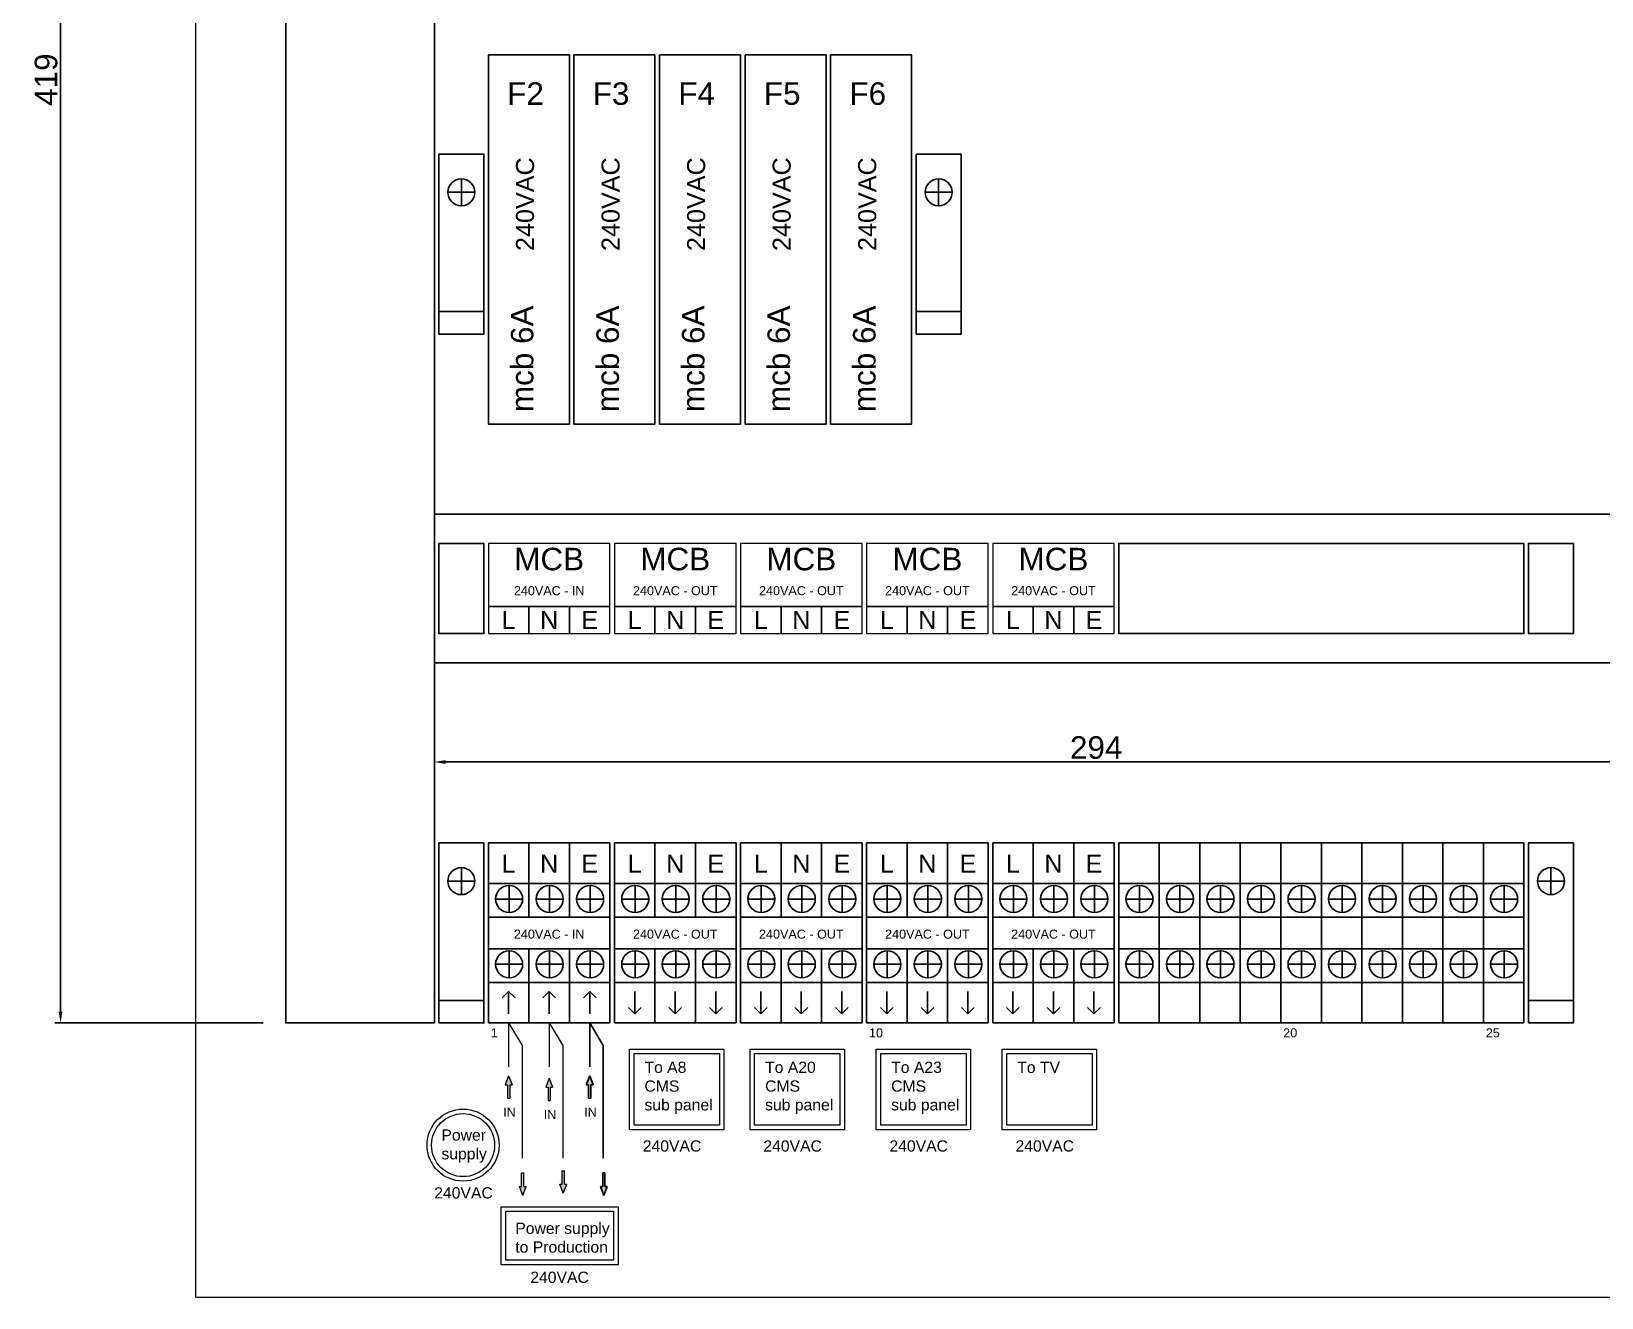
# Model space of a CAD drawing. Header units: millimetres. Extents: x -1052 to 3351, y 0 to 2015.
# Drawn here: x -36.5 to 312.3, y 271 to 552.3 of the extents above; entities that cross this region are included whole.
import ezdxf

# ---------------------------------------------------------------- set-up
doc = ezdxf.new("R2010")
doc.units = ezdxf.units.MM
doc.layers.add('ConnectionPoints', color=1, linetype='Continuous', lineweight=5)
doc.layers.add('Layer1', color=50, linetype='Continuous', lineweight=25)
doc.layers.add('DESC', color=150, linetype='Continuous')
doc.layers.add('Layer4', color=3, linetype='Continuous')
doc.styles.get("Standard").update_dxf_attribs({"font": 'arial.ttf'})
doc.dimstyles.new('ISO-25', dxfattribs={"dimtxt": 5, "dimasz": 2.5, "dimexe": 1.25, "dimexo": 5, "dimtad": 1, "dimtxsty": 'Standard', "dimcen": 2.5, "dimclrd": 5, "dimclre": 5, "dimclrt": 2, "dimadec": 0, "dimazin": 0, "dimtfac": 1, "dimtmove": 0, "dimatfit": 3, "dimfxl": 1, "dimlwe": -1, "dimarcsym": 0})

# ---------------------------------------------------------------- blocks, each defined once
blk = doc.blocks.new('*D818')
at = {"layer": 'Defpoints', "color": 0}
for p in [(20.04, 751.04), (-30, 332.04), (20.04, 332.04)]:
    blk.add_point(p, dxfattribs=at)
at = {"layer": 'Layer1', "color": 5, "linetype": 'Continuous'}
for p, q in [((15.04, 751.04), (-31.25, 751.04)), ((15.04, 332.04), (-31.25, 332.04))]:
    blk.add_line(p, q, dxfattribs=at)
at = {"layer": 'Layer1', "color": 5, "linetype": 'Continuous', "lineweight": -2}
blk.add_line((-30, 748.54), (-30, 334.54), dxfattribs=at)
at = {"layer": 'Layer1', "color": 5}
for points in [[(-29.58, 748.54), (-30.42, 748.54), (-30, 751.04)], [(-30.42, 334.54), (-29.58, 334.54), (-30, 332.04)]]:
    blk.add_solid(points, dxfattribs=at)
at = {"layer": 'Layer1', "color": 2, "insert": (-33.18, 541.54), "char_height": 5, "attachment_point": 5, "rotation": 90}
blk.add_mtext('419', dxfattribs=at)
blk = doc.blocks.new('*D819')
at = {"layer": 'Defpoints', "color": 0}
for p in [(53.04, 412.04), (347.04, 412.04), (347.04, 390)]:
    blk.add_point(p, dxfattribs=at)
at = {"layer": 'Layer1', "color": 5, "linetype": 'Continuous'}
for p, q in [((53.04, 407.04), (53.04, 388.75)), ((347.04, 407.04), (347.04, 388.75))]:
    blk.add_line(p, q, dxfattribs=at)
at = {"layer": 'Layer1', "color": 5, "linetype": 'Continuous', "lineweight": -2}
blk.add_line((55.54, 390), (344.54, 390), dxfattribs=at)
at = {"layer": 'Layer1', "color": 5}
for points in [[(55.54, 390.42), (55.54, 389.58), (53.04, 390)], [(344.54, 389.58), (344.54, 390.42), (347.04, 390)]]:
    blk.add_solid(points, dxfattribs=at)
at = {"layer": 'Layer1', "color": 2, "insert": (200.04, 393.18), "char_height": 5, "attachment_point": 5}
blk.add_mtext('294', dxfattribs=at)

msp = doc.modelspace()

# ---------------------------------------------------------------- hatches: boundary and pattern name
at = {"layer": 'ConnectionPoints'}
h = msp.add_hatch(color=256, dxfattribs=at)
h.dxf.hatch_style = 1
h.paths.add_polyline_path([(69.7923, 315.2993), (69.7923, 318.2993), (70.2923, 318.2993), (69.5423, 320.2993), (68.7923, 318.2993), (69.2923, 318.2993), (69.2923, 315.2993), (69.7923, 315.2993)], is_closed=False)
h = msp.add_hatch(color=256, dxfattribs=at)
h.dxf.hatch_style = 1
h.paths.add_polyline_path([(78.7923, 314.7993), (78.7923, 317.7993), (79.2923, 317.7993), (78.5423, 319.7993), (77.7923, 317.7993), (78.2923, 317.7993), (78.2923, 314.7993), (78.7923, 314.7993)], is_closed=False)
h = msp.add_hatch(color=256, dxfattribs=at)
h.dxf.hatch_style = 1
h.paths.add_polyline_path([(72.9291, 298.7241), (72.9291, 295.7241), (73.4291, 295.7241), (72.6791, 293.7241), (71.9291, 295.7241), (72.4291, 295.7241), (72.4291, 298.7241), (72.9291, 298.7241)], is_closed=False)
h = msp.add_hatch(color=256, dxfattribs=at)
h.dxf.hatch_style = 1
h.paths.add_polyline_path([(81.9291, 299.2241), (81.9291, 296.2241), (82.4291, 296.2241), (81.6791, 294.2241), (80.9291, 296.2241), (81.4291, 296.2241), (81.4291, 299.2241), (81.9291, 299.2241)], is_closed=False)
at = {"layer": 'Layer4'}
h = msp.add_hatch(color=256, dxfattribs=at)
h.dxf.hatch_style = 1
h.paths.add_polyline_path([(87.7923, 315.2993), (87.7923, 318.2993), (88.2923, 318.2993), (87.5423, 320.2993), (86.7923, 318.2993), (87.2923, 318.2993), (87.2923, 315.2993), (87.7923, 315.2993)], is_closed=False)
h = msp.add_hatch(color=256, dxfattribs=at)
h.dxf.hatch_style = 1
h.paths.add_polyline_path([(90.9291, 298.7241), (90.9291, 295.7241), (91.4291, 295.7241), (90.6791, 293.7241), (89.9291, 295.7241), (90.4291, 295.7241), (90.4291, 298.7241), (90.9291, 298.7241)], is_closed=False)

# ---------------------------------------------------------------- linework, layer by layer
for p, q in [((56.0423, 516.5404), (62.0423, 516.5404)), ((59.0423, 519.5404), (59.0423, 513.5404)), ((162.0423, 516.5404), (168.0423, 516.5404)), ((165.0423, 519.5404), (165.0423, 513.5404)), ((59.0423, 366.5404), (59.0423, 360.5404)), ((301.0423, 366.5404), (301.0423, 360.5404)), ((56.0423, 363.5404), (62.0423, 363.5404)), ((298.0423, 363.5404), (304.0423, 363.5404)), ((69.6423, 362.5704), (69.6423, 356.5704)), ((78.6423, 362.5704), (78.6423, 356.5704)), ((87.6423, 362.5704), (87.6423, 356.5704)), ((97.6423, 362.5704), (97.6423, 356.5704)), ((106.6423, 362.5704), (106.6423, 356.5704)), ((115.6423, 362.5704), (115.6423, 356.5704)), ((125.6423, 362.5704), (125.6423, 356.5704)), ((134.6423, 362.5704), (134.6423, 356.5704)), ((143.6423, 362.5704), (143.6423, 356.5704)), ((153.6423, 362.5704), (153.6423, 356.5704)), ((162.6423, 362.5704), (162.6423, 356.5704)), ((171.6423, 362.5704), (171.6423, 356.5704)), ((181.6423, 362.5704), (181.6423, 356.5704)), ((190.6423, 362.5704), (190.6423, 356.5704)), ((199.6423, 362.5704), (199.6423, 356.5704)), ((209.6423, 362.5704), (209.6423, 356.5704)), ((218.6423, 362.5704), (218.6423, 356.5704)), ((227.6423, 362.5704), (227.6423, 356.5704)), ((236.6423, 362.5704), (236.6423, 356.5704)), ((245.6423, 362.5704), (245.6423, 356.5704)), ((254.6423, 362.5704), (254.6423, 356.5704)), ((263.6423, 362.5704), (263.6423, 356.5704)), ((272.6423, 362.5704), (272.6423, 356.5704)), ((281.6423, 362.5704), (281.6423, 356.5704)), ((290.6423, 362.5704), (290.6423, 356.5704)), ((69.6423, 348.0704), (69.6423, 342.0704)), ((78.6423, 348.0704), (78.6423, 342.0704)), ((87.6423, 348.0704), (87.6423, 342.0704)), ((97.6423, 348.0704), (97.6423, 342.0704)), ((106.6423, 348.0704), (106.6423, 342.0704)), ((115.6423, 348.0704), (115.6423, 342.0704)), ((125.6423, 348.0704), (125.6423, 342.0704)), ((134.6423, 348.0704), (134.6423, 342.0704)), ((143.6423, 348.0704), (143.6423, 342.0704)), ((153.6423, 348.0704), (153.6423, 342.0704)), ((162.6423, 348.0704), (162.6423, 342.0704)), ((171.6423, 348.0704), (171.6423, 342.0704)), ((181.6423, 348.0704), (181.6423, 342.0704)), ((190.6423, 348.0704), (190.6423, 342.0704)), ((199.6423, 348.0704), (199.6423, 342.0704)), ((209.6423, 348.0704), (209.6423, 342.0704)), ((218.6423, 348.0704), (218.6423, 342.0704)), ((227.6423, 348.0704), (227.6423, 342.0704)), ((236.6423, 348.0704), (236.6423, 342.0704)), ((245.6423, 348.0704), (245.6423, 342.0704)), ((254.6423, 348.0704), (254.6423, 342.0704)), ((263.6423, 348.0704), (263.6423, 342.0704)), ((272.6423, 348.0704), (272.6423, 342.0704)), ((281.6423, 348.0704), (281.6423, 342.0704)), ((290.6423, 348.0704), (290.6423, 342.0704))]:
    msp.add_line(p, q)
at = {"color": 0}
for p, q in [((65.0423, 363.0372), (74.0423, 363.0372)), ((74.0423, 363.0372), (83.0423, 363.0372)), ((83.0423, 363.0372), (92.0423, 363.0372)), ((93.0423, 363.0372), (102.0423, 363.0372)), ((102.0423, 363.0372), (111.0423, 363.0372)), ((111.0423, 363.0372), (120.0423, 363.0372)), ((121.0423, 363.0372), (130.0423, 363.0372)), ((130.0423, 363.0372), (139.0423, 363.0372)), ((139.0423, 363.0372), (148.0423, 363.0372)), ((149.0423, 363.0372), (158.0423, 363.0372)), ((158.0423, 363.0372), (167.0423, 363.0372)), ((167.0423, 363.0372), (176.0423, 363.0372)), ((177.0423, 363.0372), (186.0423, 363.0372)), ((186.0423, 363.0372), (195.0423, 363.0372)), ((195.0423, 363.0372), (204.0423, 363.0372)), ((205.0423, 363.0372), (214.0423, 363.0372)), ((214.0423, 363.0372), (223.0423, 363.0372)), ((223.0423, 363.0372), (232.0423, 363.0372)), ((232.0423, 363.0372), (241.0423, 363.0372)), ((241.0423, 363.0372), (250.0423, 363.0372)), ((250.0423, 363.0372), (259.0423, 363.0372)), ((259.0423, 363.0372), (268.0423, 363.0372)), ((268.0423, 363.0372), (277.0423, 363.0372)), ((277.0423, 363.0372), (286.0423, 363.0372)), ((286.0423, 363.0372), (295.0423, 363.0372)), ((66.6423, 359.5704), (72.6423, 359.5704)), ((75.6423, 359.5704), (81.6423, 359.5704)), ((84.6423, 359.5704), (90.6423, 359.5704)), ((94.6423, 359.5704), (100.6423, 359.5704)), ((103.6423, 359.5704), (109.6423, 359.5704)), ((112.6423, 359.5704), (118.6423, 359.5704)), ((122.6423, 359.5704), (128.6423, 359.5704)), ((131.6423, 359.5704), (137.6423, 359.5704)), ((140.6423, 359.5704), (146.6423, 359.5704)), ((150.6423, 359.5704), (156.6423, 359.5704)), ((159.6423, 359.5704), (165.6423, 359.5704)), ((168.6423, 359.5704), (174.6423, 359.5704)), ((178.6423, 359.5704), (184.6423, 359.5704)), ((187.6423, 359.5704), (193.6423, 359.5704)), ((196.6423, 359.5704), (202.6423, 359.5704)), ((206.6423, 359.5704), (212.6423, 359.5704)), ((215.6423, 359.5704), (221.6423, 359.5704)), ((224.6423, 359.5704), (230.6423, 359.5704)), ((233.6423, 359.5704), (239.6423, 359.5704)), ((242.6423, 359.5704), (248.6423, 359.5704)), ((251.6423, 359.5704), (257.6423, 359.5704)), ((260.6423, 359.5704), (266.6423, 359.5704)), ((269.6423, 359.5704), (275.6423, 359.5704)), ((278.6423, 359.5704), (284.6423, 359.5704)), ((287.6423, 359.5704), (293.6423, 359.5704)), ((65.0423, 355.5372), (74.0423, 355.5372)), ((74.0423, 355.5372), (83.0423, 355.5372)), ((83.0423, 355.5372), (92.0423, 355.5372)), ((93.0423, 355.5372), (102.0423, 355.5372)), ((102.0423, 355.5372), (111.0423, 355.5372)), ((111.0423, 355.5372), (120.0423, 355.5372)), ((121.0423, 355.5372), (130.0423, 355.5372)), ((130.0423, 355.5372), (139.0423, 355.5372)), ((139.0423, 355.5372), (148.0423, 355.5372)), ((149.0423, 355.5372), (158.0423, 355.5372)), ((158.0423, 355.5372), (167.0423, 355.5372)), ((167.0423, 355.5372), (176.0423, 355.5372)), ((177.0423, 355.5372), (186.0423, 355.5372)), ((186.0423, 355.5372), (195.0423, 355.5372)), ((195.0423, 355.5372), (204.0423, 355.5372)), ((205.0423, 355.5372), (214.0423, 355.5372)), ((214.0423, 355.5372), (223.0423, 355.5372)), ((223.0423, 355.5372), (232.0423, 355.5372)), ((232.0423, 355.5372), (241.0423, 355.5372)), ((241.0423, 355.5372), (250.0423, 355.5372)), ((250.0423, 355.5372), (259.0423, 355.5372)), ((259.0423, 355.5372), (268.0423, 355.5372)), ((268.0423, 355.5372), (277.0423, 355.5372)), ((277.0423, 355.5372), (286.0423, 355.5372)), ((286.0423, 355.5372), (295.0423, 355.5372)), ((65.0423, 348.5372), (74.0423, 348.5372)), ((74.0423, 348.5372), (83.0423, 348.5372)), ((83.0423, 348.5372), (92.0423, 348.5372)), ((93.0423, 348.5372), (102.0423, 348.5372)), ((102.0423, 348.5372), (111.0423, 348.5372)), ((111.0423, 348.5372), (120.0423, 348.5372)), ((121.0423, 348.5372), (130.0423, 348.5372)), ((130.0423, 348.5372), (139.0423, 348.5372)), ((139.0423, 348.5372), (148.0423, 348.5372)), ((149.0423, 348.5372), (158.0423, 348.5372)), ((158.0423, 348.5372), (167.0423, 348.5372)), ((167.0423, 348.5372), (176.0423, 348.5372)), ((177.0423, 348.5372), (186.0423, 348.5372)), ((186.0423, 348.5372), (195.0423, 348.5372)), ((195.0423, 348.5372), (204.0423, 348.5372)), ((205.0423, 348.5372), (214.0423, 348.5372)), ((214.0423, 348.5372), (223.0423, 348.5372)), ((223.0423, 348.5372), (232.0423, 348.5372)), ((232.0423, 348.5372), (241.0423, 348.5372)), ((241.0423, 348.5372), (250.0423, 348.5372)), ((250.0423, 348.5372), (259.0423, 348.5372)), ((259.0423, 348.5372), (268.0423, 348.5372)), ((268.0423, 348.5372), (277.0423, 348.5372)), ((277.0423, 348.5372), (286.0423, 348.5372)), ((286.0423, 348.5372), (295.0423, 348.5372)), ((66.6423, 345.0704), (72.6423, 345.0704)), ((75.6423, 345.0704), (81.6423, 345.0704)), ((84.6423, 345.0704), (90.6423, 345.0704)), ((94.6423, 345.0704), (100.6423, 345.0704)), ((103.6423, 345.0704), (109.6423, 345.0704)), ((112.6423, 345.0704), (118.6423, 345.0704)), ((122.6423, 345.0704), (128.6423, 345.0704)), ((131.6423, 345.0704), (137.6423, 345.0704)), ((140.6423, 345.0704), (146.6423, 345.0704)), ((150.6423, 345.0704), (156.6423, 345.0704)), ((159.6423, 345.0704), (165.6423, 345.0704)), ((168.6423, 345.0704), (174.6423, 345.0704)), ((178.6423, 345.0704), (184.6423, 345.0704)), ((187.6423, 345.0704), (193.6423, 345.0704)), ((196.6423, 345.0704), (202.6423, 345.0704)), ((206.6423, 345.0704), (212.6423, 345.0704)), ((215.6423, 345.0704), (221.6423, 345.0704)), ((224.6423, 345.0704), (230.6423, 345.0704)), ((233.6423, 345.0704), (239.6423, 345.0704)), ((242.6423, 345.0704), (248.6423, 345.0704)), ((251.6423, 345.0704), (257.6423, 345.0704)), ((260.6423, 345.0704), (266.6423, 345.0704)), ((269.6423, 345.0704), (275.6423, 345.0704)), ((278.6423, 345.0704), (284.6423, 345.0704)), ((287.6423, 345.0704), (293.6423, 345.0704)), ((65.0423, 341.0372), (74.0423, 341.0372)), ((74.0423, 341.0372), (83.0423, 341.0372)), ((83.0423, 341.0372), (92.0423, 341.0372)), ((93.0423, 341.0372), (102.0423, 341.0372)), ((102.0423, 341.0372), (111.0423, 341.0372)), ((111.0423, 341.0372), (120.0423, 341.0372)), ((121.0423, 341.0372), (130.0423, 341.0372)), ((130.0423, 341.0372), (139.0423, 341.0372)), ((139.0423, 341.0372), (148.0423, 341.0372)), ((149.0423, 341.0372), (158.0423, 341.0372)), ((158.0423, 341.0372), (167.0423, 341.0372)), ((167.0423, 341.0372), (176.0423, 341.0372)), ((177.0423, 341.0372), (186.0423, 341.0372)), ((186.0423, 341.0372), (195.0423, 341.0372)), ((195.0423, 341.0372), (204.0423, 341.0372)), ((205.0423, 341.0372), (214.0423, 341.0372)), ((214.0423, 341.0372), (223.0423, 341.0372)), ((223.0423, 341.0372), (232.0423, 341.0372)), ((232.0423, 341.0372), (241.0423, 341.0372)), ((241.0423, 341.0372), (250.0423, 341.0372)), ((250.0423, 341.0372), (259.0423, 341.0372)), ((259.0423, 341.0372), (268.0423, 341.0372)), ((268.0423, 341.0372), (277.0423, 341.0372)), ((277.0423, 341.0372), (286.0423, 341.0372)), ((286.0423, 341.0372), (295.0423, 341.0372))]:
    msp.add_line(p, q, dxfattribs=at)
for points in [[(54.0423, 525.0404), (64.0423, 525.0404), (64.0423, 490.0404), (54.0423, 490.0404)], [(160.0423, 525.0404), (170.0423, 525.0404), (170.0423, 490.0404), (160.0423, 490.0404)], [(54.0423, 485.0404), (64.0423, 485.0404), (64.0423, 490.0404), (54.0423, 490.0404)], [(160.0423, 485.0404), (170.0423, 485.0404), (170.0423, 490.0404), (160.0423, 490.0404)], [(54.0423, 372.0404), (64.0423, 372.0404), (64.0423, 337.0404), (54.0423, 337.0404)], [(296.0423, 372.0404), (306.0423, 372.0404), (306.0423, 337.0404), (296.0423, 337.0404)], [(54.0423, 332.0404), (64.0423, 332.0404), (64.0423, 337.0404), (54.0423, 337.0404)], [(296.0423, 332.0404), (306.0423, 332.0404), (306.0423, 337.0404), (296.0423, 337.0404)]]:
    msp.add_lwpolyline(points, close=True)
for centre in [(59.0423, 516.5404), (165.0423, 516.5404), (59.0423, 363.5404), (301.0423, 363.5404)]:
    msp.add_circle(centre, 3)
for centre in [(69.6423, 359.5704), (78.6423, 359.5704), (87.6423, 359.5704), (97.6423, 359.5704), (106.6423, 359.5704), (115.6423, 359.5704), (125.6423, 359.5704), (134.6423, 359.5704), (143.6423, 359.5704), (153.6423, 359.5704), (162.6423, 359.5704), (171.6423, 359.5704), (181.6423, 359.5704), (190.6423, 359.5704), (199.6423, 359.5704), (209.6423, 359.5704), (218.6423, 359.5704), (227.6423, 359.5704), (236.6423, 359.5704), (245.6423, 359.5704), (254.6423, 359.5704), (263.6423, 359.5704), (272.6423, 359.5704), (281.6423, 359.5704), (290.6423, 359.5704), (69.6423, 345.0704), (78.6423, 345.0704), (87.6423, 345.0704), (97.6423, 345.0704), (106.6423, 345.0704), (115.6423, 345.0704), (125.6423, 345.0704), (134.6423, 345.0704), (143.6423, 345.0704), (153.6423, 345.0704), (162.6423, 345.0704), (171.6423, 345.0704), (181.6423, 345.0704), (190.6423, 345.0704), (199.6423, 345.0704), (209.6423, 345.0704), (218.6423, 345.0704), (227.6423, 345.0704), (236.6423, 345.0704), (245.6423, 345.0704), (254.6423, 345.0704), (263.6423, 345.0704), (272.6423, 345.0704), (281.6423, 345.0704), (290.6423, 345.0704)]:
    msp.add_circle(centre, 3, dxfattribs=at)
at = {"layer": 'ConnectionPoints'}
for p, q in [((69.5423, 332.0404), (69.5423, 322.2993)), ((69.5423, 332.0404), (72.5423, 327.0404)), ((78.5423, 332.0404), (78.5423, 322.2993)), ((78.5423, 332.0404), (81.5423, 327.0404)), ((72.5423, 327.0404), (72.5423, 302.0404)), ((81.5423, 327.0404), (81.5423, 302.0404)), ((69.5423, 320.2993), (68.7923, 318.2993)), ((68.7923, 318.2993), (69.2923, 318.2993)), ((69.2923, 318.2993), (69.2923, 315.2993)), ((69.5423, 320.2993), (70.2923, 318.2993)), ((69.7923, 318.2993), (69.7923, 315.2993)), ((69.7923, 318.2993), (70.2923, 318.2993)), ((78.5423, 319.7993), (77.7923, 317.7993)), ((77.7923, 317.7993), (78.2923, 317.7993)), ((78.2923, 317.7993), (78.2923, 314.7993)), ((78.5423, 319.7993), (79.2923, 317.7993)), ((78.7923, 317.7993), (78.7923, 314.7993)), ((78.7923, 317.7993), (79.2923, 317.7993)), ((69.2923, 315.2993), (69.7923, 315.2993)), ((78.2923, 314.7993), (78.7923, 314.7993)), ((72.4291, 295.7241), (72.4291, 298.7241)), ((72.4291, 298.7241), (72.9291, 298.7241)), ((72.9291, 295.7241), (72.9291, 298.7241)), ((81.4291, 296.2241), (81.4291, 299.2241)), ((81.4291, 299.2241), (81.9291, 299.2241)), ((81.9291, 296.2241), (81.9291, 299.2241)), ((72.6791, 293.7241), (71.9291, 295.7241)), ((71.9291, 295.7241), (72.4291, 295.7241)), ((72.6791, 293.7241), (73.4291, 295.7241)), ((72.9291, 295.7241), (73.4291, 295.7241)), ((81.6791, 294.2241), (80.9291, 296.2241)), ((80.9291, 296.2241), (81.4291, 296.2241)), ((81.6791, 294.2241), (82.4291, 296.2241)), ((81.9291, 296.2241), (82.4291, 296.2241))]:
    msp.add_line(p, q, dxfattribs=at)
for points in [[(0.0423, 771.0404), (400.0423, 771.0404), (400.0423, 271.0404), (0.0423, 271.0404)], [(65.0423, 418.5404), (92.0423, 418.5404), (92.0423, 438.5404), (65.0423, 438.5404)], [(93.0423, 418.5404), (120.0423, 418.5404), (120.0423, 438.5404), (93.0423, 438.5404)], [(121.0423, 418.5404), (148.0423, 418.5404), (148.0423, 438.5404), (121.0423, 438.5404)], [(149.0423, 418.5404), (176.0423, 418.5404), (176.0423, 438.5404), (149.0423, 438.5404)], [(177.0423, 418.5404), (204.0423, 418.5404), (204.0423, 438.5404), (177.0423, 438.5404)], [(96.383, 326.223), (117.3383, 326.223), (117.3383, 308.322), (96.383, 308.322)], [(97.383, 325.223), (116.3383, 325.223), (116.3383, 309.322), (97.383, 309.322)], [(123.1702, 326.223), (144.1255, 326.223), (144.1255, 308.322), (123.1702, 308.322)], [(124.1702, 325.223), (143.1255, 325.223), (143.1255, 309.322), (124.1702, 309.322)], [(151.1702, 326.223), (172.1255, 326.223), (172.1255, 308.322), (151.1702, 308.322)], [(152.1702, 325.223), (171.1255, 325.223), (171.1255, 309.322), (152.1702, 309.322)], [(179.1702, 326.223), (200.1255, 326.223), (200.1255, 308.322), (179.1702, 308.322)], [(180.1702, 325.223), (199.1255, 325.223), (199.1255, 309.322), (180.1702, 309.322)], [(67.8848, 291.2217), (93.8401, 291.2217), (93.8401, 278.3207), (67.8848, 278.3207)], [(68.8848, 290.2217), (92.8401, 290.2217), (92.8401, 279.3207), (68.8848, 279.3207)]]:
    msp.add_lwpolyline(points, close=True, dxfattribs=at)
for radius in [8, 7]:
    msp.add_circle((59.411, 304.9034), radius, dxfattribs=at)
at = {"layer": 'DESC', "color": 1}
for points in [[(65.0423, 547.0404), (83.0423, 547.0404), (83.0423, 465.0404), (65.0423, 465.0404)], [(84.0423, 547.0404), (102.0423, 547.0404), (102.0423, 465.0404), (84.0423, 465.0404)], [(103.0423, 547.0404), (121.0423, 547.0404), (121.0423, 465.0404), (103.0423, 465.0404)], [(122.0423, 547.0404), (140.0423, 547.0404), (140.0423, 465.0404), (122.0423, 465.0404)], [(141.0423, 547.0404), (159.0423, 547.0404), (159.0423, 465.0404), (141.0423, 465.0404)]]:
    msp.add_lwpolyline(points, close=True, dxfattribs=at)
at = {"layer": 'Layer1', "color": 1}
for p, q in [((65.0423, 424.5404), (92.0423, 424.5404)), ((74.0423, 424.5404), (74.0423, 418.5404)), ((83.0423, 424.5404), (83.0423, 418.5404)), ((93.0423, 424.5404), (120.0423, 424.5404)), ((102.0423, 424.5404), (102.0423, 418.5404)), ((111.0423, 424.5404), (111.0423, 418.5404)), ((121.0423, 424.5404), (148.0423, 424.5404)), ((130.0423, 424.5404), (130.0423, 418.5404)), ((139.0423, 424.5404), (139.0423, 418.5404)), ((149.0423, 424.5404), (176.0423, 424.5404)), ((158.0423, 424.5404), (158.0423, 418.5404)), ((167.0423, 424.5404), (167.0423, 418.5404)), ((177.0423, 424.5404), (204.0423, 424.5404)), ((186.0423, 424.5404), (186.0423, 418.5404)), ((195.0423, 424.5404), (195.0423, 418.5404)), ((69.5423, 339.0372), (68.1282, 337.6229)), ((69.5423, 334.0372), (69.5423, 339.0372)), ((69.5423, 339.0372), (70.9576, 337.6241)), ((78.5423, 339.0372), (77.1282, 337.6229)), ((78.5423, 334.0372), (78.5423, 339.0372)), ((78.5423, 339.0372), (79.9576, 337.6241)), ((97.5423, 339.0372), (97.5423, 334.0372)), ((106.5423, 339.0372), (106.5423, 334.0372)), ((125.5423, 339.0372), (125.5423, 334.0372)), ((134.5423, 339.0372), (134.5423, 334.0372)), ((153.5423, 339.0372), (153.5423, 334.0372)), ((162.5423, 339.0372), (162.5423, 334.0372)), ((181.5423, 339.0372), (181.5423, 334.0372)), ((190.5423, 339.0372), (190.5423, 334.0372)), ((97.5423, 334.0372), (96.127, 335.4504)), ((97.5423, 334.0372), (98.9563, 335.4516)), ((106.5423, 334.0372), (105.127, 335.4504)), ((106.5423, 334.0372), (107.9563, 335.4516)), ((125.5423, 334.0372), (124.127, 335.4504)), ((125.5423, 334.0372), (126.9563, 335.4516)), ((134.5423, 334.0372), (133.127, 335.4504)), ((134.5423, 334.0372), (135.9563, 335.4516)), ((153.5423, 334.0372), (152.127, 335.4504)), ((153.5423, 334.0372), (154.9563, 335.4516)), ((162.5423, 334.0372), (161.127, 335.4504)), ((162.5423, 334.0372), (163.9563, 335.4516)), ((181.5423, 334.0372), (180.127, 335.4504)), ((181.5423, 334.0372), (182.9563, 335.4516)), ((190.5423, 334.0372), (189.127, 335.4504)), ((190.5423, 334.0372), (191.9563, 335.4516))]:
    msp.add_line(p, q, dxfattribs=at)
at = {"layer": 'Layer1', "color": 0}
for p, q in [((74.0423, 372.0404), (65.0423, 372.0404)), ((65.0423, 372.0404), (65.0423, 363.0372)), ((74.0423, 363.0372), (74.0423, 372.0404)), ((83.0423, 372.0404), (74.0423, 372.0404)), ((74.0423, 372.0404), (74.0423, 363.0372)), ((83.0423, 363.0372), (83.0423, 372.0404)), ((92.0423, 372.0404), (83.0423, 372.0404)), ((83.0423, 372.0404), (83.0423, 363.0372)), ((92.0423, 363.0372), (92.0423, 372.0404)), ((102.0423, 372.0404), (93.0423, 372.0404)), ((93.0423, 372.0404), (93.0423, 363.0372)), ((102.0423, 363.0372), (102.0423, 372.0404)), ((111.0423, 372.0404), (102.0423, 372.0404)), ((102.0423, 372.0404), (102.0423, 363.0372)), ((111.0423, 363.0372), (111.0423, 372.0404)), ((120.0423, 372.0404), (111.0423, 372.0404)), ((111.0423, 372.0404), (111.0423, 363.0372)), ((120.0423, 363.0372), (120.0423, 372.0404)), ((130.0423, 372.0404), (121.0423, 372.0404)), ((121.0423, 372.0404), (121.0423, 363.0372)), ((130.0423, 363.0372), (130.0423, 372.0404)), ((139.0423, 372.0404), (130.0423, 372.0404)), ((130.0423, 372.0404), (130.0423, 363.0372)), ((139.0423, 363.0372), (139.0423, 372.0404)), ((148.0423, 372.0404), (139.0423, 372.0404)), ((139.0423, 372.0404), (139.0423, 363.0372)), ((148.0423, 363.0372), (148.0423, 372.0404)), ((158.0423, 372.0404), (149.0423, 372.0404)), ((149.0423, 372.0404), (149.0423, 363.0372)), ((158.0423, 363.0372), (158.0423, 372.0404)), ((167.0423, 372.0404), (158.0423, 372.0404)), ((158.0423, 372.0404), (158.0423, 363.0372)), ((167.0423, 363.0372), (167.0423, 372.0404)), ((176.0423, 372.0404), (167.0423, 372.0404)), ((167.0423, 372.0404), (167.0423, 363.0372)), ((176.0423, 363.0372), (176.0423, 372.0404)), ((186.0423, 372.0404), (177.0423, 372.0404)), ((177.0423, 372.0404), (177.0423, 363.0372)), ((186.0423, 363.0372), (186.0423, 372.0404)), ((195.0423, 372.0404), (186.0423, 372.0404)), ((186.0423, 372.0404), (186.0423, 363.0372)), ((195.0423, 363.0372), (195.0423, 372.0404)), ((204.0423, 372.0404), (195.0423, 372.0404)), ((195.0423, 372.0404), (195.0423, 363.0372)), ((204.0423, 363.0372), (204.0423, 372.0404)), ((214.0423, 372.0404), (205.0423, 372.0404)), ((205.0423, 372.0404), (205.0423, 363.0372)), ((214.0423, 363.0372), (214.0423, 372.0404)), ((223.0423, 372.0404), (214.0423, 372.0404)), ((214.0423, 372.0404), (214.0423, 363.0372)), ((223.0423, 363.0372), (223.0423, 372.0404)), ((232.0423, 372.0404), (223.0423, 372.0404)), ((223.0423, 372.0404), (223.0423, 363.0372)), ((232.0423, 363.0372), (232.0423, 372.0404)), ((241.0423, 372.0404), (232.0423, 372.0404)), ((241.0423, 363.0372), (241.0423, 372.0404)), ((250.0423, 372.0404), (241.0423, 372.0404)), ((241.0423, 372.0404), (241.0423, 363.0372)), ((250.0423, 363.0372), (250.0423, 372.0404)), ((259.0423, 372.0404), (250.0423, 372.0404)), ((250.0423, 372.0404), (250.0423, 363.0372)), ((259.0423, 363.0372), (259.0423, 372.0404)), ((268.0423, 372.0404), (259.0423, 372.0404)), ((268.0423, 363.0372), (268.0423, 372.0404)), ((277.0423, 372.0404), (268.0423, 372.0404)), ((268.0423, 372.0404), (268.0423, 363.0372)), ((277.0423, 363.0372), (277.0423, 372.0404)), ((286.0423, 372.0404), (277.0423, 372.0404)), ((277.0423, 372.0404), (277.0423, 363.0372)), ((286.0423, 363.0372), (286.0423, 372.0404)), ((295.0423, 372.0404), (286.0423, 372.0404)), ((295.0423, 363.0372), (295.0423, 372.0404)), ((65.0423, 363.0372), (65.0423, 355.5372)), ((74.0423, 355.5372), (74.0423, 363.0372)), ((74.0423, 363.0372), (74.0423, 355.5372)), ((83.0423, 355.5372), (83.0423, 363.0372)), ((83.0423, 363.0372), (83.0423, 355.5372)), ((92.0423, 355.5372), (92.0423, 363.0372)), ((93.0423, 363.0372), (93.0423, 355.5372)), ((102.0423, 355.5372), (102.0423, 363.0372)), ((102.0423, 363.0372), (102.0423, 355.5372)), ((111.0423, 355.5372), (111.0423, 363.0372)), ((111.0423, 363.0372), (111.0423, 355.5372)), ((120.0423, 355.5372), (120.0423, 363.0372)), ((121.0423, 363.0372), (121.0423, 355.5372)), ((130.0423, 355.5372), (130.0423, 363.0372)), ((130.0423, 363.0372), (130.0423, 355.5372)), ((139.0423, 355.5372), (139.0423, 363.0372)), ((139.0423, 363.0372), (139.0423, 355.5372)), ((148.0423, 355.5372), (148.0423, 363.0372)), ((149.0423, 363.0372), (149.0423, 355.5372)), ((158.0423, 355.5372), (158.0423, 363.0372)), ((158.0423, 363.0372), (158.0423, 355.5372)), ((167.0423, 355.5372), (167.0423, 363.0372)), ((167.0423, 363.0372), (167.0423, 355.5372)), ((176.0423, 355.5372), (176.0423, 363.0372)), ((177.0423, 363.0372), (177.0423, 355.5372)), ((186.0423, 355.5372), (186.0423, 363.0372)), ((186.0423, 363.0372), (186.0423, 355.5372)), ((195.0423, 355.5372), (195.0423, 363.0372)), ((195.0423, 363.0372), (195.0423, 355.5372)), ((204.0423, 355.5372), (204.0423, 363.0372)), ((205.0423, 363.0372), (205.0423, 355.5372)), ((214.0423, 355.5372), (214.0423, 363.0372)), ((214.0423, 363.0372), (214.0423, 355.5372)), ((223.0423, 355.5372), (223.0423, 363.0372)), ((223.0423, 363.0372), (223.0423, 355.5372)), ((232.0423, 355.5372), (232.0423, 363.0372)), ((241.0423, 355.5372), (241.0423, 363.0372)), ((241.0423, 363.0372), (241.0423, 355.5372)), ((250.0423, 355.5372), (250.0423, 363.0372)), ((250.0423, 363.0372), (250.0423, 355.5372)), ((259.0423, 355.5372), (259.0423, 363.0372)), ((268.0423, 355.5372), (268.0423, 363.0372)), ((268.0423, 363.0372), (268.0423, 355.5372)), ((277.0423, 355.5372), (277.0423, 363.0372)), ((277.0423, 363.0372), (277.0423, 355.5372)), ((286.0423, 355.5372), (286.0423, 363.0372)), ((295.0423, 355.5372), (295.0423, 363.0372)), ((65.0423, 355.5372), (65.0423, 348.5372)), ((92.0423, 348.5372), (92.0423, 355.5372)), ((93.0423, 355.5372), (93.0423, 348.5372)), ((120.0423, 348.5372), (120.0423, 355.5372)), ((121.0423, 355.5372), (121.0423, 348.5372)), ((148.0423, 348.5372), (148.0423, 355.5372)), ((149.0423, 355.5372), (149.0423, 348.5372)), ((176.0423, 348.5372), (176.0423, 355.5372)), ((177.0423, 355.5372), (177.0423, 348.5372)), ((204.0423, 348.5372), (204.0423, 355.5372)), ((205.0423, 355.5372), (205.0423, 348.5372)), ((232.0423, 348.5372), (232.0423, 355.5372)), ((259.0423, 348.5372), (259.0423, 355.5372)), ((286.0423, 348.5372), (286.0423, 355.5372)), ((295.0423, 348.5372), (295.0423, 355.5372)), ((65.0423, 348.5372), (65.0423, 341.0372)), ((74.0423, 341.0372), (74.0423, 348.5372)), ((74.0423, 348.5372), (74.0423, 341.0372)), ((83.0423, 341.0372), (83.0423, 348.5372)), ((83.0423, 348.5372), (83.0423, 341.0372)), ((92.0423, 341.0372), (92.0423, 348.5372)), ((93.0423, 348.5372), (93.0423, 341.0372)), ((102.0423, 341.0372), (102.0423, 348.5372)), ((102.0423, 348.5372), (102.0423, 341.0372)), ((111.0423, 341.0372), (111.0423, 348.5372)), ((111.0423, 348.5372), (111.0423, 341.0372)), ((120.0423, 341.0372), (120.0423, 348.5372)), ((121.0423, 348.5372), (121.0423, 341.0372)), ((130.0423, 341.0372), (130.0423, 348.5372)), ((130.0423, 348.5372), (130.0423, 341.0372)), ((139.0423, 341.0372), (139.0423, 348.5372)), ((139.0423, 348.5372), (139.0423, 341.0372)), ((148.0423, 341.0372), (148.0423, 348.5372)), ((149.0423, 348.5372), (149.0423, 341.0372)), ((158.0423, 341.0372), (158.0423, 348.5372)), ((158.0423, 348.5372), (158.0423, 341.0372)), ((167.0423, 341.0372), (167.0423, 348.5372)), ((167.0423, 348.5372), (167.0423, 341.0372)), ((176.0423, 341.0372), (176.0423, 348.5372)), ((177.0423, 348.5372), (177.0423, 341.0372)), ((186.0423, 341.0372), (186.0423, 348.5372)), ((186.0423, 348.5372), (186.0423, 341.0372)), ((195.0423, 341.0372), (195.0423, 348.5372)), ((195.0423, 348.5372), (195.0423, 341.0372)), ((204.0423, 341.0372), (204.0423, 348.5372)), ((205.0423, 348.5372), (205.0423, 341.0372)), ((214.0423, 341.0372), (214.0423, 348.5372)), ((214.0423, 348.5372), (214.0423, 341.0372)), ((223.0423, 341.0372), (223.0423, 348.5372)), ((223.0423, 348.5372), (223.0423, 341.0372)), ((232.0423, 341.0372), (232.0423, 348.5372)), ((241.0423, 341.0372), (241.0423, 348.5372)), ((241.0423, 348.5372), (241.0423, 341.0372)), ((250.0423, 341.0372), (250.0423, 348.5372)), ((250.0423, 348.5372), (250.0423, 341.0372)), ((259.0423, 341.0372), (259.0423, 348.5372)), ((268.0423, 341.0372), (268.0423, 348.5372)), ((268.0423, 348.5372), (268.0423, 341.0372)), ((277.0423, 341.0372), (277.0423, 348.5372)), ((277.0423, 348.5372), (277.0423, 341.0372)), ((286.0423, 341.0372), (286.0423, 348.5372)), ((295.0423, 341.0372), (295.0423, 348.5372)), ((65.0423, 341.0372), (65.0423, 332.0404)), ((74.0423, 332.0404), (74.0423, 341.0372)), ((74.0423, 341.0372), (74.0423, 332.0404)), ((83.0423, 332.0404), (83.0423, 341.0372)), ((83.0423, 341.0372), (83.0423, 332.0404)), ((92.0423, 332.0404), (92.0423, 341.0372)), ((93.0423, 341.0372), (93.0423, 332.0404)), ((102.0423, 332.0404), (102.0423, 341.0372)), ((102.0423, 341.0372), (102.0423, 332.0404)), ((111.0423, 332.0404), (111.0423, 341.0372)), ((111.0423, 341.0372), (111.0423, 332.0404)), ((120.0423, 332.0404), (120.0423, 341.0372)), ((121.0423, 341.0372), (121.0423, 332.0404)), ((130.0423, 332.0404), (130.0423, 341.0372)), ((130.0423, 341.0372), (130.0423, 332.0404)), ((139.0423, 332.0404), (139.0423, 341.0372)), ((139.0423, 341.0372), (139.0423, 332.0404)), ((148.0423, 332.0404), (148.0423, 341.0372)), ((149.0423, 341.0372), (149.0423, 332.0404)), ((158.0423, 332.0404), (158.0423, 341.0372)), ((158.0423, 341.0372), (158.0423, 332.0404)), ((167.0423, 332.0404), (167.0423, 341.0372)), ((167.0423, 341.0372), (167.0423, 332.0404)), ((176.0423, 332.0404), (176.0423, 341.0372)), ((177.0423, 341.0372), (177.0423, 332.0404)), ((186.0423, 332.0404), (186.0423, 341.0372)), ((186.0423, 341.0372), (186.0423, 332.0404)), ((195.0423, 332.0404), (195.0423, 341.0372)), ((195.0423, 341.0372), (195.0423, 332.0404)), ((204.0423, 332.0404), (204.0423, 341.0372)), ((205.0423, 341.0372), (205.0423, 332.0404)), ((214.0423, 332.0404), (214.0423, 341.0372)), ((214.0423, 341.0372), (214.0423, 332.0404)), ((223.0423, 332.0404), (223.0423, 341.0372)), ((223.0423, 341.0372), (223.0423, 332.0404)), ((232.0423, 332.0404), (232.0423, 341.0372)), ((241.0423, 332.0404), (241.0423, 341.0372)), ((241.0423, 341.0372), (241.0423, 332.0404)), ((250.0423, 332.0404), (250.0423, 341.0372)), ((250.0423, 341.0372), (250.0423, 332.0404)), ((259.0423, 332.0404), (259.0423, 341.0372)), ((268.0423, 332.0404), (268.0423, 341.0372)), ((268.0423, 341.0372), (268.0423, 332.0404)), ((277.0423, 332.0404), (277.0423, 341.0372)), ((277.0423, 341.0372), (277.0423, 332.0404)), ((286.0423, 332.0404), (286.0423, 341.0372)), ((295.0423, 332.0404), (295.0423, 341.0372)), ((65.0423, 332.0404), (74.0423, 332.0404)), ((74.0423, 332.0404), (83.0423, 332.0404)), ((83.0423, 332.0404), (92.0423, 332.0404)), ((93.0423, 332.0404), (102.0423, 332.0404)), ((102.0423, 332.0404), (111.0423, 332.0404)), ((111.0423, 332.0404), (120.0423, 332.0404)), ((121.0423, 332.0404), (130.0423, 332.0404)), ((130.0423, 332.0404), (139.0423, 332.0404)), ((139.0423, 332.0404), (148.0423, 332.0404)), ((149.0423, 332.0404), (158.0423, 332.0404)), ((158.0423, 332.0404), (167.0423, 332.0404)), ((167.0423, 332.0404), (176.0423, 332.0404)), ((177.0423, 332.0404), (186.0423, 332.0404)), ((186.0423, 332.0404), (195.0423, 332.0404)), ((195.0423, 332.0404), (204.0423, 332.0404)), ((205.0423, 332.0404), (214.0423, 332.0404)), ((214.0423, 332.0404), (223.0423, 332.0404)), ((223.0423, 332.0404), (232.0423, 332.0404)), ((232.0423, 332.0404), (241.0423, 332.0404)), ((241.0423, 332.0404), (250.0423, 332.0404)), ((250.0423, 332.0404), (259.0423, 332.0404)), ((259.0423, 332.0404), (268.0423, 332.0404)), ((268.0423, 332.0404), (277.0423, 332.0404)), ((277.0423, 332.0404), (286.0423, 332.0404)), ((286.0423, 332.0404), (295.0423, 332.0404))]:
    msp.add_line(p, q, dxfattribs=at)
at = {"layer": 'Layer1', "color": 7}
for p, q in [((214.0423, 355.5372), (214.0423, 348.5372)), ((223.0423, 355.5372), (223.0423, 348.5372)), ((241.0423, 355.5372), (241.0423, 348.5372)), ((250.0423, 355.5372), (250.0423, 348.5372)), ((268.0423, 355.5372), (268.0423, 348.5372)), ((277.0423, 355.5372), (277.0423, 348.5372))]:
    msp.add_line(p, q, dxfattribs=at)
at = {"layer": 'Layer1', "color": 3}
for p, q in [((87.5423, 339.0372), (86.1282, 337.6229)), ((87.5423, 334.0372), (87.5423, 339.0372)), ((87.5423, 339.0372), (88.9576, 337.6241)), ((115.5423, 339.0372), (115.5423, 334.0372)), ((143.5423, 339.0372), (143.5423, 334.0372)), ((171.5423, 339.0372), (171.5423, 334.0372)), ((199.5423, 339.0372), (199.5423, 334.0372)), ((115.5423, 334.0372), (114.127, 335.4504)), ((115.5423, 334.0372), (116.9563, 335.4516)), ((143.5423, 334.0372), (142.127, 335.4504)), ((143.5423, 334.0372), (144.9563, 335.4516)), ((171.5423, 334.0372), (170.127, 335.4504)), ((171.5423, 334.0372), (172.9563, 335.4516)), ((199.5423, 334.0372), (198.127, 335.4504)), ((199.5423, 334.0372), (200.9563, 335.4516))]:
    msp.add_line(p, q, dxfattribs=at)
at = {"layer": 'Layer1', "color": 2}
for points in [[(20.0423, 751.0404), (53.0423, 751.0404), (53.0423, 332.0404), (20.0423, 332.0404)], [(53.0423, 445.0404), (347.0423, 445.0404), (347.0423, 412.0404), (53.0423, 412.0404)]]:
    msp.add_lwpolyline(points, close=True, dxfattribs=at)
at = {"layer": 'Layer1'}
for points in [[(64.0423, 438.5404), (54.0423, 438.5404), (54.0423, 418.5404), (64.0423, 418.5404)], [(295.0423, 438.5404), (205.0423, 438.5404), (205.0423, 418.5404), (295.0423, 418.5404)], [(306.0423, 438.5404), (296.0423, 438.5404), (296.0423, 418.5404), (306.0423, 418.5404)]]:
    msp.add_lwpolyline(points, close=True, dxfattribs=at)
at = {"layer": 'Layer4'}
for p, q in [((87.5423, 332.0404), (87.5423, 322.2993)), ((87.5423, 332.0404), (90.5423, 327.0404)), ((90.5423, 327.0404), (90.5423, 302.0404)), ((87.5423, 320.2993), (86.7923, 318.2993)), ((86.7923, 318.2993), (87.2923, 318.2993)), ((87.2923, 318.2993), (87.2923, 315.2993)), ((87.5423, 320.2993), (88.2923, 318.2993)), ((87.7923, 318.2993), (87.7923, 315.2993)), ((87.7923, 318.2993), (88.2923, 318.2993)), ((87.2923, 315.2993), (87.7923, 315.2993)), ((90.4291, 295.7241), (90.4291, 298.7241)), ((90.4291, 298.7241), (90.9291, 298.7241)), ((90.9291, 295.7241), (90.9291, 298.7241)), ((90.6791, 293.7241), (89.9291, 295.7241)), ((89.9291, 295.7241), (90.4291, 295.7241)), ((90.6791, 293.7241), (91.4291, 295.7241)), ((90.9291, 295.7241), (91.4291, 295.7241))]:
    msp.add_line(p, q, dxfattribs=at)

# ---------------------------------------------------------------- texts
at = {"layer": 'ConnectionPoints'}
for p in [(68.3354, 311.2095), (77.3354, 310.7095)]:
    msp.add_text('IN', height=2, dxfattribs=at).set_placement(p)
at = {"layer": 'ConnectionPoints', "char_height": 2.5, "attachment_point": 1}
for s, insert, width in [('To A8\\PCMS\\Psub panel', (99.7091, 323.444), 18.398388), ('To A20\\PCMS\\Psub panel', (126.4963, 323.444), 18.398388), ('To A23\\PCMS\\Psub panel', (154.4963, 323.444), 18.398388), ('To TV', (182.4963, 323.444), 18.398388), ('Power \\Psupply', (54.6068, 308.4035), 18.398388), ('240VAC', (99.3226, 305.9667), 18.398388), ('240VAC', (126.1098, 305.9667), 18.398388), ('240VAC', (154.1098, 305.9667), 18.398388), ('240VAC', (182.1098, 305.9667), 18.398388), ('240VAC', (53.0146, 295.5561), 18.398388), ('Power supply\\Pto Production', (71.0135, 287.6918), 26.904707), ('240VAC', (74.3442, 276.8042), 18.398388)]:
    msp.add_mtext(s, dxfattribs=dict(at, insert=insert, width=width))
at = {"layer": 'DESC', "color": 1}
for s, p in [('F2', (69.22, 535.9582)), ('F3', (88.22, 535.9582)), ('F4', (107.22, 535.9582)), ('F5', (126.22, 535.9582)), ('F6', (145.22, 535.9582))]:
    msp.add_text(s, height=5, dxfattribs=at).set_placement(p)
for p in [(75.1749, 503.4951), (94.1749, 503.4951), (113.1749, 503.4951), (132.1749, 503.4951), (151.1749, 503.4951)]:
    msp.add_text('240VAC', height=4, rotation=90, dxfattribs=at).set_placement(p)
at = {"layer": 'DESC', "color": 1, "char_height": 5, "attachment_point": 1, "rotation": 90}
for insert in [(70.0244, 467.7126), (89.0244, 467.7126), (108.0244, 467.7126), (127.0244, 467.7126), (146.0244, 467.7126)]:
    msp.add_mtext('mcb 6A', dxfattribs=dict(at, insert=insert))
at = {"layer": 'Layer1', "linetype": 'ByBlock', "lineweight": -3}
for s, p in [('1', (65.5753, 328.8383)), ('10', (149.5753, 328.8383)), ('20', (241.5753, 328.8383)), ('25', (286.5753, 328.8383))]:
    msp.add_text(s, height=2, dxfattribs=at).set_placement(p)
at = {"layer": 'Layer1', "attachment_point": 5}
for s, insert, char_height, width in [('{\\C1;MCB}', (78.5423, 435.0404), 5, 27), ('{\\C1;MCB}', (106.5423, 435.0404), 5, 27), ('{\\C1;MCB}', (134.5423, 435.0404), 5, 27), ('{\\C1;MCB}', (162.5423, 435.0404), 5, 27), ('{\\C1;MCB}', (190.5423, 435.0404), 5, 27), ('{\\C1;240VAC - IN}', (78.5423, 428.0404), 2, 27), ('{\\C1;240VAC - OUT}', (106.5423, 428.0404), 2, 27), ('{\\C1;240VAC - OUT}', (134.5423, 428.0404), 2, 27), ('{\\C1;240VAC - OUT}', (162.5423, 428.0404), 2, 27), ('{\\C1;240VAC - OUT}', (190.5423, 428.0404), 2, 27), ('{\\C3;E}', (87.5423, 421.5404), 4, 9), ('{\\C3;E}', (115.5423, 421.5404), 4, 9), ('{\\C3;E}', (143.5423, 421.5404), 4, 9), ('{\\C3;E}', (171.5423, 421.5404), 4, 9), ('{\\C3;E}', (199.5423, 421.5404), 4, 9), ('{\\C1;L}', (69.5423, 367.3988), 4, 9), ('{\\C1;N}', (78.5423, 367.3988), 4, 9), ('{\\C3;E}', (87.5423, 367.3988), 4, 9), ('{\\C1;L}', (97.5423, 367.3988), 4, 9), ('{\\C1;N}', (106.5423, 367.3988), 4, 9), ('{\\C3;E}', (115.5423, 367.3988), 4, 9), ('{\\C1;L}', (125.5423, 367.3988), 4, 9), ('{\\C1;N}', (134.5423, 367.3988), 4, 9), ('{\\C3;E}', (143.5423, 367.3988), 4, 9), ('{\\C1;L}', (153.5423, 367.3988), 4, 9), ('{\\C1;N}', (162.5423, 367.3988), 4, 9), ('{\\C3;E}', (171.5423, 367.3988), 4, 9), ('{\\C1;L}', (181.5423, 367.3988), 4, 9), ('{\\C1;N}', (190.5423, 367.3988), 4, 9), ('{\\C3;E}', (199.5423, 367.3988), 4, 9), ('{\\C1;240VAC - IN}', (78.5423, 351.7572), 2, 27), ('{\\C1;240VAC - OUT}', (106.5423, 351.7572), 2, 27), ('{\\C1;240VAC - OUT}', (134.5423, 351.7572), 2, 27), ('{\\C1;240VAC - OUT}', (162.5423, 351.7572), 2, 27), ('{\\C1;240VAC - OUT}', (190.5423, 351.7572), 2, 27)]:
    msp.add_mtext(s, dxfattribs=dict(at, insert=insert, char_height=char_height, width=width))
at = {"layer": 'Layer1', "color": 2, "char_height": 4, "width": 9, "attachment_point": 5}
for s, insert in [('{\\C1;L}', (69.5423, 421.5404)), ('{\\C1;N}', (78.5423, 421.5404)), ('{\\C1;L}', (97.5423, 421.5404)), ('{\\C1;N}', (106.5423, 421.5404)), ('{\\C1;L}', (125.5423, 421.5404)), ('{\\C1;N}', (134.5423, 421.5404)), ('{\\C1;L}', (153.5423, 421.5404)), ('{\\C1;N}', (162.5423, 421.5404)), ('{\\C1;L}', (181.5423, 421.5404)), ('{\\C1;N}', (190.5423, 421.5404))]:
    msp.add_mtext(s, dxfattribs=dict(at, insert=insert))
at = {"layer": 'Layer4'}
msp.add_text('IN', height=2, dxfattribs=at).set_placement((86.3354, 311.2095))

# ---------------------------------------------------------------- dimensions: what is measured, and where the dimension line sits
at = {"layer": 'Layer1'}
dim = msp.add_linear_dim(base=(-30, 332.0404), p1=(20.0423, 751.0404), p2=(20.0423, 332.0404), angle=90, dimstyle='ISO-25', dxfattribs=at)
dim.commit()
dim.dimension.update_dxf_attribs({"geometry": '*D818', "text_midpoint": (-33.1779, 541.5404)})
dim = msp.add_linear_dim(base=(347.0423, 390), p1=(53.0423, 412.0404), p2=(347.0423, 412.0404), dimstyle='ISO-25', dxfattribs=at)
dim.commit()
dim.dimension.update_dxf_attribs({"geometry": '*D819', "text_midpoint": (200.0423, 393.1779)})

doc.saveas('drawing.dxf')
